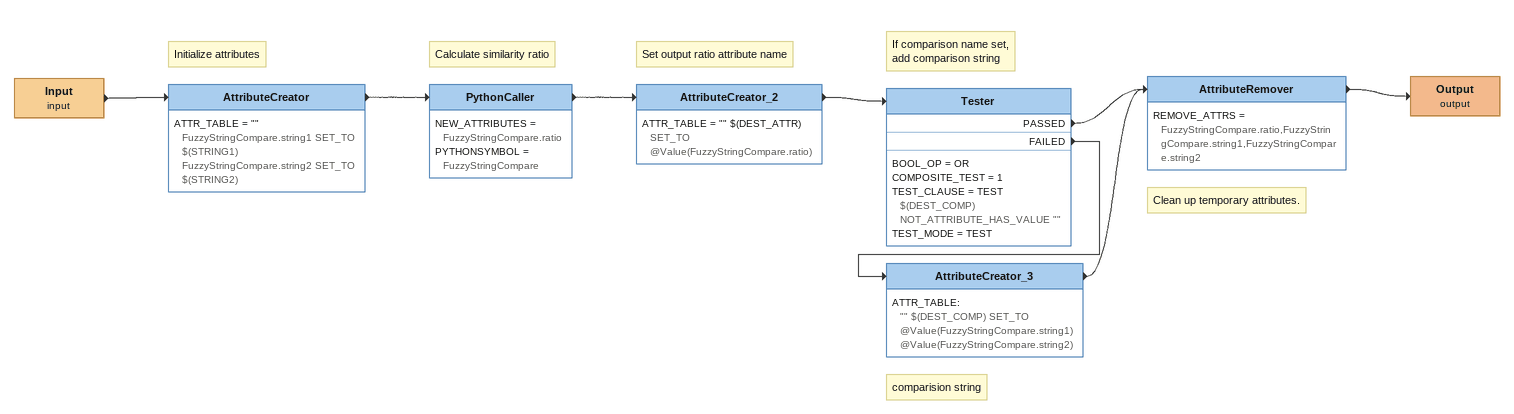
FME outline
Input (input)
    -> AttributeCreator
Note: Initialize attributes
AttributeCreator
    ATTR_TABLE = "" FuzzyStringCompare.string1 SET_TO $(STRING1)  FuzzyStringCompare.string2 SET_TO $(STRING2)
    -> PythonCaller
Note: Calculate similarity ratio
PythonCaller
    NEW_ATTRIBUTES = FuzzyStringCompare.ratio
    PYTHONSYMBOL = FuzzyStringCompare
    -> AttributeCreator_2
Note: Set output ratio attribute name
AttributeCreator_2
    ATTR_TABLE = "" $(DEST_ATTR) SET_TO @Value(FuzzyStringCompare.ratio)
    -> Tester
Note: If comparison name set, / add comparison string
Tester
    BOOL_OP = OR
    COMPOSITE_TEST = 1
    TEST_CLAUSE = TEST $(DEST_COMP) NOT_ATTRIBUTE_HAS_VALUE ""
    TEST_MODE = TEST
    PASSED -> AttributeRemover
    FAILED -> AttributeCreator_3
Note: comparision string
AttributeCreator_3
    ATTR_TABLE:
      "" $(DEST_COMP) SET_TO @Value(FuzzyStringCompare.string1)
      @Value(FuzzyStringCompare.string2)
    -> AttributeRemover
Note: Clean up temporary attributes.
AttributeRemover
    REMOVE_ATTRS = FuzzyStringCompare.ratio,FuzzyStringCompare.string1,FuzzyStringCompare.string2
    -> Output (output)
Output (output)
